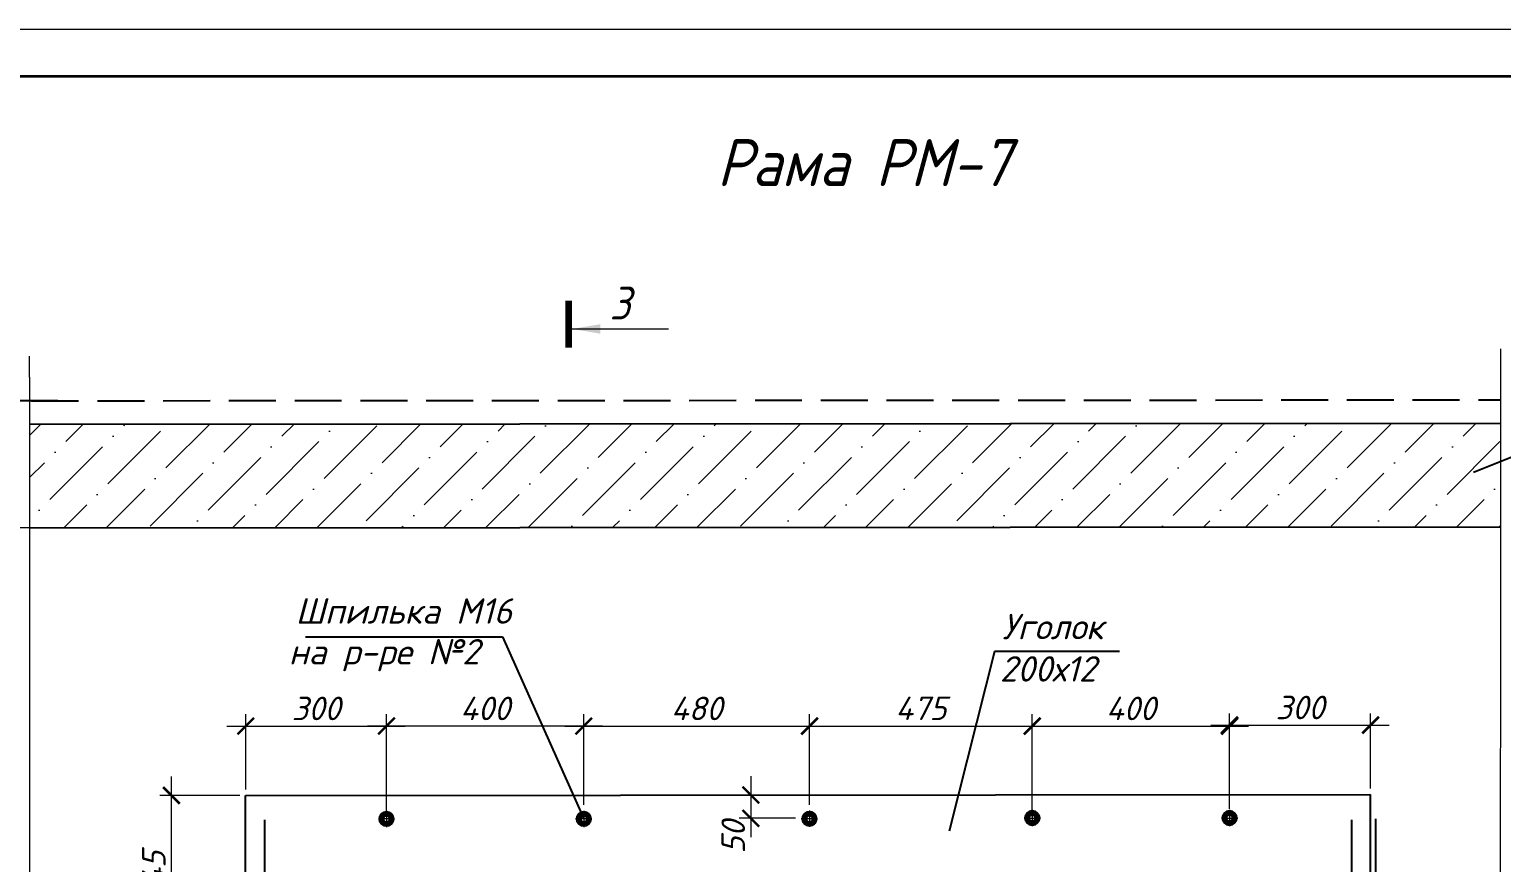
# Model space of a CAD drawing. Header units: millimetres. Extents: x 749182 to 2267578, y 70462 to 311449.
# Drawn here: x 2153776 to 2156910, y 132972 to 134744 of the extents above; entities that cross this region are included whole.
import ezdxf

# ---------------------------------------------------------------- set-up
doc = ezdxf.new("R2010")
doc.units = ezdxf.units.MM
doc.linetypes.add('GOST2.303 4', pattern=[7, 5, -2, 0])
doc.linetypes.add('осеваяX2', pattern=[4, 2.5, -0.5, 0.5, -0.5])
doc.layers.get('Defpoints').update_dxf_attribs({"color": 255})
for name, color, linetype, lineweight in [('1Стены', 252, 'Continuous', 25), ('монолит', 176, 'Continuous', 50), ('Оси', 165, 'осеваяX2', 13), ('Размер', 7, 'Continuous', 13), ('штрих', 8, 'Continuous', 5), ('штриховка кирпич', 42, 'Continuous', 5)]:
    doc.layers.add(name, color=color, linetype=linetype, lineweight=lineweight)
doc.layers.add('CS_UNPLOTTED', color=254, linetype='Continuous', plot=False)
doc.layers.add('металл', color=124, linetype='Continuous')
doc.layers.add('Текст', color=7, linetype='Continuous')
doc.styles.add('GOST', font='', dxfattribs={"width": 0.8, "oblique": 10})
doc.styles.add('GOST 2.304_new', font='isocpeur.ttf', dxfattribs={"width": 0.9, "oblique": 15})
doc.styles.add('М2', font='isocpeui.ttf')
doc.styles.get('GOST').set_extended_font_data('GOST type A')
doc.dimstyles.new('SPDS', dxfattribs={"dimscale": 25, "dimtxt": 2.5, "dimasz": 1.77, "dimexe": 1.25, "dimexo": 0.625, "dimtad": 1, "dimdec": 0, "dimrnd": 0.001, "dimtxsty": 'GOST 2.304_new', "dimblk": 'ARCHTICK', "dimcen": 2.5, "dimdle": 2, "dimclrt": 256, "dimazin": 2, "dimtfac": 0.75, "dimtdec": 0, "dimtmove": 1, "dimatfit": 3, "dimfxl": 0, "dimtolj": 1, "dimlwd": 9, "dimlwe": 9, "dimarcsym": 0})
doc.dimstyles.new('SPDS 1_20', dxfattribs={"dimscale": 20, "dimtxt": 2.5, "dimasz": 1.77, "dimexe": 1.25, "dimexo": 0.625, "dimtad": 1, "dimdec": 0, "dimrnd": 0.001, "dimtxsty": 'М2', "dimblk": 'ARCHTICK', "dimcen": 2.5, "dimdle": 2, "dimclrt": 256, "dimadec": 0, "dimazin": 2, "dimtfac": 0.75, "dimtdec": 0, "dimtmove": 1, "dimatfit": 3, "dimfxl": 0, "dimtolj": 1, "dimlwd": 9, "dimlwe": 9, "dimarcsym": 0})

# ---------------------------------------------------------------- blocks, each defined once
blk = doc.blocks.new('_ArchTick')
at = {"color": 0, "linetype": 'ByBlock', "const_width": 0.15}
blk.add_lwpolyline([(-0.5, -0.5), (0.5, 0.5)], dxfattribs=at)
blk = doc.blocks.new('*D1118')
at = {"layer": 'CS_UNPLOTTED', "color": 0, "lineweight": 9, "ltscale": 20, "transparency": 16777216}
for p, q in [((2153380.2, 133723.9), (2153380.2, 130644.3)), ((2153953.8, 133683.9), (2153355.2, 133683.9)), ((2153953.5, 130684.3), (2153355.2, 130684.3))]:
    blk.add_line(p, q, dxfattribs=at)
at = {"layer": 'Defpoints', "color": 0, "lineweight": 20, "ltscale": 20, "transparency": 16777216}
for p in [(2153966.3, 133683.9), (2153380.2, 130684.3), (2153966, 130684.3)]:
    blk.add_point(p, dxfattribs=at)
at = {"layer": 'CS_UNPLOTTED', "color": 0, "lineweight": 9, "ltscale": 20, "transparency": 16777216, "xscale": 35.4, "yscale": 35.4, "zscale": 35.4}
for p, rotation in [((2153380.2, 133683.9), 90), ((2153380.2, 130684.3), 270)]:
    blk.add_blockref('_ArchTick', p, dxfattribs=dict(at, rotation=rotation))
at = {"layer": 'CS_UNPLOTTED', "ltscale": 20, "transparency": 16777216, "insert": (2153342.7, 132184.1), "char_height": 50, "attachment_point": 5, "rotation": 90, "style": 'GOST 2.304_new'}
blk.add_mtext('\\A1;3000', dxfattribs=at)
blk = doc.blocks.new('м16')
at = {"layer": 'металл', "lineweight": 30, "ltscale": 20}
for p, q in [((-11, 6.4), (0, 12.7)), ((-11, -6.4), (-11, 6.4)), ((0, 12.7), (11, 6.4)), ((11, 6.4), (11, -6.4)), ((0, -12.7), (-11, -6.4)), ((11, -6.4), (0, -12.7))]:
    blk.add_line(p, q, dxfattribs=at)
blk.add_circle((0, 0), 15, dxfattribs=at)
for radius, start, end in [(10.4, 0, 180), (10.4, 180, 0), (6.92, 0, 180), (6.92, 180, 0)]:
    blk.add_arc((0, 0), radius, start, end, dxfattribs=at)
at = {"layer": 'металл', "linetype": 'Continuous', "lineweight": 25, "ltscale": 20}
blk.add_arc((0, 0), 8, 255, 165, dxfattribs=at)
at = {"layer": 'Оси', "ltscale": 20}
for p, q in [((17, 0), (-17.3, 0)), ((0, 17.3), (0, -17.3))]:
    blk.add_line(p, q, dxfattribs=at)
blk = doc.blocks.new('*D1108')
at = {"color": 0, "lineweight": 9, "ltscale": 20, "transparency": 16777216}
for p, q in [((2154236.1, 133126.8), (2154236.1, 133286.9)), ((2154535.7, 133076.8), (2154535.7, 133286.9)), ((2154196.1, 133261.9), (2154575.7, 133261.9))]:
    blk.add_line(p, q, dxfattribs=at)
at = {"layer": 'Defpoints', "color": 0, "lineweight": 20, "ltscale": 20, "transparency": 16777216}
for p in [(2154535.7, 133261.9), (2154236.1, 133114.3), (2154535.7, 133064.3)]:
    blk.add_point(p, dxfattribs=at)
at = {"color": 0, "lineweight": 9, "ltscale": 20, "transparency": 16777216, "xscale": 35.4, "yscale": 35.4, "zscale": 35.4, "rotation": 180}
blk.add_blockref('_ArchTick', (2154236.1, 133261.9), dxfattribs=at)
at = {"color": 0, "lineweight": 9, "ltscale": 20, "transparency": 16777216, "xscale": 35.4, "yscale": 35.4, "zscale": 35.4}
blk.add_blockref('_ArchTick', (2154535.7, 133261.9), dxfattribs=at)
at = {"ltscale": 20, "transparency": 16777216, "insert": (2154385.9, 133299.4), "char_height": 50, "attachment_point": 5, "style": 'М2'}
blk.add_mtext('\\A1;300', dxfattribs=at)
blk = doc.blocks.new('*D1109')
at = {"color": 0, "lineweight": 9, "ltscale": 20, "transparency": 16777216}
for p, q in [((2154535.7, 133104.8), (2154535.7, 133286.9)), ((2154955.7, 133094.1), (2154955.7, 133286.9)), ((2154995.7, 133261.9), (2154495.7, 133261.9))]:
    blk.add_line(p, q, dxfattribs=at)
at = {"layer": 'Defpoints', "color": 0, "lineweight": 20, "ltscale": 20, "transparency": 16777216}
for p in [(2154535.7, 133261.9), (2154535.7, 133092.3), (2154955.7, 133081.6)]:
    blk.add_point(p, dxfattribs=at)
at = {"color": 0, "lineweight": 9, "ltscale": 20, "transparency": 16777216, "xscale": 35.4, "yscale": 35.4, "zscale": 35.4, "rotation": 180}
blk.add_blockref('_ArchTick', (2154535.7, 133261.9), dxfattribs=at)
at = {"color": 0, "lineweight": 9, "ltscale": 20, "transparency": 16777216, "xscale": 35.4, "yscale": 35.4, "zscale": 35.4}
blk.add_blockref('_ArchTick', (2154955.7, 133261.9), dxfattribs=at)
at = {"ltscale": 20, "transparency": 16777216, "insert": (2154745.7, 133299.4), "char_height": 50, "attachment_point": 5, "style": 'М2'}
blk.add_mtext('\\A1;400', dxfattribs=at)
blk = doc.blocks.new('*D1110')
at = {"color": 0, "lineweight": 9, "ltscale": 20, "transparency": 16777216}
for p, q in [((2154078, 132729.5), (2154078, 133154.3)), ((2154223.6, 133114.3), (2154053, 133114.3)), ((2154263.2, 132769.5), (2154053, 132769.5))]:
    blk.add_line(p, q, dxfattribs=at)
at = {"layer": 'Defpoints', "color": 0, "lineweight": 20, "ltscale": 20, "transparency": 16777216}
for p in [(2154078, 133114.3), (2154236.1, 133114.3), (2154275.7, 132769.5)]:
    blk.add_point(p, dxfattribs=at)
at = {"color": 0, "lineweight": 9, "ltscale": 20, "transparency": 16777216, "xscale": 35.4, "yscale": 35.4, "zscale": 35.4}
for p, rotation in [((2154078, 133114.3), 90), ((2154078, 132769.5), 270)]:
    blk.add_blockref('_ArchTick', p, dxfattribs=dict(at, rotation=rotation))
at = {"ltscale": 20, "transparency": 16777216, "insert": (2154040.5, 132941.9), "char_height": 50, "attachment_point": 5, "rotation": 90, "style": 'М2'}
blk.add_mtext('\\A1;345', dxfattribs=at)
blk = doc.blocks.new('*D1111')
at = {"color": 0, "lineweight": 9, "ltscale": 20, "transparency": 16777216}
for p, q in [((2155910.6, 133078.8), (2155910.6, 133286.9)), ((2156330.5, 133085.8), (2156330.5, 133286.9)), ((2155870.6, 133261.9), (2156370.5, 133261.9))]:
    blk.add_line(p, q, dxfattribs=at)
at = {"layer": 'Defpoints', "color": 0, "lineweight": 20, "ltscale": 20, "transparency": 16777216}
for p in [(2156330.5, 133261.9), (2155910.6, 133066.3), (2156330.5, 133073.3)]:
    blk.add_point(p, dxfattribs=at)
at = {"color": 0, "lineweight": 9, "ltscale": 20, "transparency": 16777216, "xscale": 35.4, "yscale": 35.4, "zscale": 35.4, "rotation": 180}
blk.add_blockref('_ArchTick', (2155910.6, 133261.9), dxfattribs=at)
at = {"color": 0, "lineweight": 9, "ltscale": 20, "transparency": 16777216, "xscale": 35.4, "yscale": 35.4, "zscale": 35.4}
blk.add_blockref('_ArchTick', (2156330.5, 133261.9), dxfattribs=at)
at = {"ltscale": 20, "transparency": 16777216, "insert": (2156120.5, 133299.4), "char_height": 50, "attachment_point": 5, "style": 'М2'}
blk.add_mtext('\\A1;400', dxfattribs=at)
blk = doc.blocks.new('*D1112')
at = {"color": 0, "lineweight": 9, "ltscale": 20, "transparency": 16777216}
for p, q in [((2156330.5, 133085.8), (2156330.5, 133288.9)), ((2156630.6, 133128.8), (2156630.6, 133288.9)), ((2156290.5, 133263.9), (2156670.6, 133263.9))]:
    blk.add_line(p, q, dxfattribs=at)
at = {"layer": 'Defpoints', "color": 0, "lineweight": 20, "ltscale": 20, "transparency": 16777216}
for p in [(2156630.6, 133263.9), (2156630.6, 133116.3), (2156330.5, 133073.3)]:
    blk.add_point(p, dxfattribs=at)
at = {"color": 0, "lineweight": 9, "ltscale": 20, "transparency": 16777216, "xscale": 35.4, "yscale": 35.4, "zscale": 35.4, "rotation": 180}
blk.add_blockref('_ArchTick', (2156330.5, 133263.9), dxfattribs=at)
at = {"color": 0, "lineweight": 9, "ltscale": 20, "transparency": 16777216, "xscale": 35.4, "yscale": 35.4, "zscale": 35.4}
blk.add_blockref('_ArchTick', (2156630.6, 133263.9), dxfattribs=at)
at = {"ltscale": 20, "transparency": 16777216, "insert": (2156480.5, 133301.4), "char_height": 50, "attachment_point": 5, "style": 'М2'}
blk.add_mtext('\\A1;300', dxfattribs=at)
blk = doc.blocks.new('*D1127')
at = {"layer": 'Defpoints', "color": 0, "lineweight": 20, "ltscale": 100, "transparency": 16777216}
for p in [(2155436.2, 133261.9), (2154955.7, 133107.8), (2155436.2, 133082)]:
    blk.add_point(p, dxfattribs=at)
at = {"layer": 'Размер', "color": 0, "lineweight": 9, "ltscale": 100, "transparency": 16777216}
for p, q in [((2154955.7, 133120.3), (2154955.7, 133286.9)), ((2155436.2, 133094.5), (2155436.2, 133286.9)), ((2154915.7, 133261.9), (2155476.2, 133261.9))]:
    blk.add_line(p, q, dxfattribs=at)
at = {"layer": 'Размер', "color": 0, "lineweight": 9, "ltscale": 100, "transparency": 16777216, "xscale": 35.4, "yscale": 35.4, "zscale": 35.4, "rotation": 180}
blk.add_blockref('_ArchTick', (2154955.7, 133261.9), dxfattribs=at)
at = {"layer": 'Размер', "color": 0, "lineweight": 9, "ltscale": 100, "transparency": 16777216, "xscale": 35.4, "yscale": 35.4, "zscale": 35.4}
blk.add_blockref('_ArchTick', (2155436.2, 133261.9), dxfattribs=at)
at = {"layer": 'Размер', "ltscale": 100, "transparency": 16777216, "insert": (2155196, 133299.4), "char_height": 50, "attachment_point": 5, "style": 'М2'}
blk.add_mtext('\\A1;480', dxfattribs=at)
blk = doc.blocks.new('*D1128')
at = {"layer": 'Defpoints', "color": 0, "lineweight": 20, "ltscale": 100, "transparency": 16777216}
for p in [(2155910.6, 133261.9), (2155436.6, 133115.1), (2155910.6, 133095.8)]:
    blk.add_point(p, dxfattribs=at)
at = {"layer": 'Размер', "color": 0, "lineweight": 9, "ltscale": 100, "transparency": 16777216}
for p, q in [((2155436.6, 133127.6), (2155436.6, 133286.9)), ((2155910.6, 133108.3), (2155910.6, 133286.9)), ((2155396.6, 133261.9), (2155950.6, 133261.9))]:
    blk.add_line(p, q, dxfattribs=at)
at = {"layer": 'Размер', "color": 0, "lineweight": 9, "ltscale": 100, "transparency": 16777216, "xscale": 35.4, "yscale": 35.4, "zscale": 35.4, "rotation": 180}
blk.add_blockref('_ArchTick', (2155436.6, 133261.9), dxfattribs=at)
at = {"layer": 'Размер', "color": 0, "lineweight": 9, "ltscale": 100, "transparency": 16777216, "xscale": 35.4, "yscale": 35.4, "zscale": 35.4}
blk.add_blockref('_ArchTick', (2155910.6, 133261.9), dxfattribs=at)
at = {"layer": 'Размер', "ltscale": 100, "transparency": 16777216, "insert": (2155673.6, 133299.7), "char_height": 50, "attachment_point": 5, "style": 'М2'}
blk.add_mtext('\\A1;475', dxfattribs=at)
blk = doc.blocks.new('*U713')
at = {"color": 44, "lineweight": 20, "ltscale": 10}
blk.add_line((594, 420), (0, 420), dxfattribs=at)
at = {"color": 137, "lineweight": 35, "ltscale": 10}
blk.add_line((589, 415), (20, 415), dxfattribs=at)
at = {"color": 44, "lineweight": 13, "style": 'GOST', "oblique": 10, "width": 0.8}
for tag in ['ФОРМАТВЕРТ', 'ФОРМАТГОРИЗ']:
    blk.add_attdef(tag, (542.98, 1.6), '', height=2, dxfattribs=at)
blk = doc.blocks.new('*D1146')
at = {"layer": 'Defpoints', "color": 0, "lineweight": 20, "ltscale": 100, "transparency": 16777216}
for p in [(2155323.1, 133115.2), (2155311.4, 133065.7), (2155418.8, 133065.7)]:
    blk.add_point(p, dxfattribs=at)
at = {"layer": 'Размер', "color": 0, "lineweight": 9, "ltscale": 100, "transparency": 16777216}
for p, q in [((2155311.4, 133155.2), (2155311.4, 133025.7)), ((2155310.6, 133115.2), (2155286.4, 133115.2)), ((2155406.3, 133065.7), (2155286.4, 133065.7))]:
    blk.add_line(p, q, dxfattribs=at)
at = {"layer": 'Размер', "color": 0, "lineweight": 9, "ltscale": 100, "transparency": 16777216, "xscale": 35.4, "yscale": 35.4, "zscale": 35.4}
for p, rotation in [((2155311.4, 133115.2), 90), ((2155311.4, 133065.7), 270)]:
    blk.add_blockref('_ArchTick', p, dxfattribs=dict(at, rotation=rotation))
at = {"layer": 'Размер', "ltscale": 100, "transparency": 16777216, "insert": (2155273.9, 133025.7), "char_height": 50, "attachment_point": 5, "rotation": 90, "style": 'М2'}
blk.add_mtext('\\A1;50', dxfattribs=at)

msp = doc.modelspace()

# ---------------------------------------------------------------- hatches: boundary and pattern name
at = {"layer": 'штрих', "ltscale": 15}
h = msp.add_hatch(dxfattribs=at)
h.set_pattern_fill('ANSI36', color=256, scale=20)
h.set_pattern_definition([(45, (-39737313.36, -1440439.32), (33.67596045, 123.47852166), [158.75, -31.75, 0, -31.75])])
h.paths.add_polyline_path([(2153776.0043, 133904.8637), (2153776.2178, 133684.8638), (2156907.2844, 133684.8638), (2156907.0709, 133904.8637)])

# ---------------------------------------------------------------- linework, layer by layer
at = {"linetype": 'Continuous', "ltscale": 20}
msp.add_line((2153836.1257, 133953.8611), (2153685.3438, 133953.8611), dxfattribs=at)
at = {"ltscale": 100}
for p, q in [((2156849.8733, 133802.0687), (2157018.9735, 133869.2967)), ((2154363.3229, 133451.9501), (2154782.4129, 133451.9501)), ((2154782.4129, 133451.9501), (2154955.748, 133064.3391)), ((2155829.8531, 133420.3582), (2155733.9598, 133038.5098))]:
    msp.add_line(p, q, dxfattribs=at)
at = {"color": 0, "ltscale": 20}
msp.add_lwpolyline([(2156096.0716, 133420.3582), (2155829.8531, 133420.3582)], dxfattribs=at)
at = {"layer": '1Стены', "color": 0, "linetype": 'GOST2.303 4', "ltscale": 20}
msp.add_line((2153780.3023, 133953.8611), (2156907.0709, 133955.8662), dxfattribs=at)
at = {"layer": 'CS_UNPLOTTED', "ltscale": 20}
for p, q in [((2154276.0577, 133062.6234), (2154275.748, 130707.6027)), ((2156590.275, 133062.6234), (2156590.5847, 130707.6027)), ((2156640.8943, 133064.6285), (2156640.5847, 131366.3442))]:
    msp.add_line(p, q, dxfattribs=at)
at = {"layer": 'металл', "color": 0, "ltscale": 20}
for p, q in [((2154235.748, 133114.3391), (2156630.5847, 133116.3442)), ((2154235.748, 130624.3391), (2154235.748, 133114.3391)), ((2156630.5847, 130626.3442), (2156630.5847, 133116.3442))]:
    msp.add_line(p, q, dxfattribs=at)
at = {"layer": 'монолит', "color": 0, "lineweight": 25, "ltscale": 100}
for p, q in [((2153776.0043, 133903.8611), (2156907.0709, 133905.8662)), ((2153776.0043, 133683.8611), (2156907.0709, 133685.8662))]:
    msp.add_line(p, q, dxfattribs=at)
at = {"layer": 'Размер', "linetype": 'Continuous', "ltscale": 20}
for p, q in [((2154930.701, 134106.606), (2155136.3234, 134106.606)), ((2153916.5889, 133683.8611), (2153591.5758, 133683.8611))]:
    msp.add_line(p, q, dxfattribs=at)
at = {"layer": 'Размер', "color": 0, "linetype": 'Continuous', "ltscale": 20, "const_width": 14}
msp.add_lwpolyline([(2154923.701, 134166.606), (2154923.701, 134066.606)], dxfattribs=at)
at = {"layer": 'Размер', "linetype": 'Continuous', "ltscale": 20}
msp.add_solid([(2154930.701, 134106.606), (2154990.7911, 134116.6616), (2154990.7911, 134096.5504)], dxfattribs=at)
at = {"layer": 'штриховка кирпич', "color": 0, "linetype": 'Continuous', "ltscale": 15}
msp.add_line((2153776.0043, 134003.7729), (2153776.0043, 134048.7729), dxfattribs=at)
for points in [[(2156907.0709, 134064.3871), (2156906.7612, 132365.1193), (2156963.0112, 132351.9943), (2156770.5112, 132325.7443), (2156906.7612, 132312.6193), (2156906.7612, 130358.2801)], [(2153776.0043, 134003.7729), (2153775.6946, 132363.946), (2153831.9446, 132350.821), (2153719.4446, 132324.571), (2153775.6946, 132311.446), (2153775.6946, 130350.2472)]]:
    msp.add_lwpolyline(points, dxfattribs=at)

# ---------------------------------------------------------------- block references
at = {"xscale": 20, "yscale": 20, "zscale": 20}
msp.add_blockref('*U713', (2152570.5073, 126343.6416), dxfattribs=at)
at = {"layer": 'Размер'}
for p in [(2154535.748, 133064.3391), (2154955.748, 133064.3391), (2155436.1664, 133064.6839)]:
    msp.add_blockref('м16', p, dxfattribs=at)
at = {"layer": 'Размер', "xscale": -1}
for p in [(2155910.5847, 133066.3442), (2156330.5847, 133066.3442)]:
    msp.add_blockref('м16', p, dxfattribs=at)

# ---------------------------------------------------------------- texts
at = {"color": 0, "ltscale": 20, "insert": (2155816.0068, 133500.5491), "char_height": 54, "width": 274.710988, "attachment_point": 1, "style": 'М2'}
msp.add_mtext('\\pi30.49087;Уголок \\P\\pi25.482;200х12', dxfattribs=at)
at = {"layer": 'Размер', "linetype": 'Continuous', "ltscale": 20, "style": 'GOST 2.304_new', "oblique": 15, "width": 0.9}
msp.add_text('3', height=70, dxfattribs=at).set_placement((2155010.701, 134126.606))
at = {"layer": 'Текст', "ltscale": 20, "style": 'М2'}
for s, p in [('Шпилька М16', (2154342.0965, 133479.6269)), ('на р-ре №2', (2154327.7329, 133393.0366))]:
    msp.add_text(s, height=54, dxfattribs=at).set_placement(p)
at = {"layer": 'Текст', "lineweight": 30, "ltscale": 20, "insert": (2154423.9435, 134510.3859), "char_height": 100, "attachment_point": 1, "style": 'GOST 2.304_new'}
msp.add_mtext_dynamic_manual_height_columns('\\pi815.04473;Рама РМ-7', width=2286.67929, gutter_width=125, heights=[0], dxfattribs=at)

# ---------------------------------------------------------------- dimensions: what is measured, and where the dimension line sits
at = {"ltscale": 20}
for base, p1, p2, picture, middle in [((2154535.748, 133261.8648), (2154236.1052, 133114.3394), (2154535.748, 133064.3391), '*D1108', (2154385.9266, 133299.3648)), ((2156630.5847, 133263.8699), (2156330.4707, 133073.2612), (2156630.5847, 133116.3442), '*D1112', (2156480.5277, 133301.3699))]:
    dim = msp.add_linear_dim(base=base, p1=p1, p2=p2, dimstyle='SPDS', override={"dimscale": 20, "dimtxsty": 'М2', "dimfxl": 1.25, "dimtfill": 0, "dimarcsym": 1}, dxfattribs=at)
    dim.commit()
    dim.dimension.update_dxf_attribs({"geometry": picture, "text_midpoint": middle})
for base, p1, p2, picture, middle in [((2154535.748, 133261.8648), (2154955.748, 133081.6248), (2154535.748, 133092.323), '*D1109', (2154745.748, 133299.3648)), ((2156330.4707, 133261.8648), (2155910.5847, 133066.3442), (2156330.4707, 133073.2612), '*D1111', (2156120.5277, 133299.3648))]:
    dim = msp.add_linear_dim(base=base, p1=p1, p2=p2, text='400', dimstyle='SPDS', override={"dimscale": 20, "dimtxsty": 'М2', "dimfxl": 1.25, "dimtfill": 0, "dimarcsym": 1}, dxfattribs=at)
    dim.commit()
    dim.dimension.update_dxf_attribs({"geometry": picture, "text_midpoint": middle})
dim = msp.add_linear_dim(base=(2154078.0432, 133114.3394), p1=(2154275.748, 132769.5117), p2=(2154236.1052, 133114.3394), angle=90, dimstyle='SPDS', override={"dimscale": 20, "dimtxsty": 'М2', "dimfxl": 1.25, "dimtfill": 0, "dimarcsym": 1}, dxfattribs=at)
dim.commit()
dim.dimension.update_dxf_attribs({"geometry": '*D1110', "text_midpoint": (2154040.5432, 132941.9255)})
at = {"layer": 'CS_UNPLOTTED', "ltscale": 20}
dim = msp.add_linear_dim(base=(2153380.1876, 130684.3391), p1=(2153966.3223, 133683.8611), p2=(2153966.0126, 130684.3391), angle=90, dimstyle='SPDS', override={"dimscale": 20, "dimfxl": 1.25, "dimtfill": 0, "dimarcsym": 1}, dxfattribs=at)
dim.commit()
dim.dimension.update_dxf_attribs({"geometry": '*D1118', "text_midpoint": (2153342.6876, 132184.1001)})
at = {"layer": 'Размер', "ltscale": 100}
dim = msp.add_linear_dim(base=(2155436.1664, 133261.8648), p1=(2154955.748, 133107.822), p2=(2155436.1664, 133081.9696), dimstyle='SPDS 1_20', override={"dimtxsty": 'М2'}, dxfattribs=at)
dim.commit()
dim.dimension.update_dxf_attribs({"geometry": '*D1127', "text_midpoint": (2155195.9572, 133299.3648)})
dim = msp.add_linear_dim(base=(2155910.5847, 133261.8648), p1=(2155436.5652, 133115.1146), p2=(2155910.5847, 133095.8275), text='475', dimstyle='SPDS 1_20', override={"dimtxsty": 'М2'}, dxfattribs=at)
dim.commit()
dim.dimension.update_dxf_attribs({"geometry": '*D1128', "text_midpoint": (2155673.575, 133299.6868)})
dim = msp.add_linear_dim(base=(2155311.4308, 133065.6839), p1=(2155323.0701, 133115.2494), p2=(2155418.8212, 133065.6839), angle=90, dimstyle='SPDS 1_20', override={"dimtxsty": 'М2'}, dxfattribs=at)
dim.commit()
dim.dimension.update_dxf_attribs({"geometry": '*D1146', "text_midpoint": (2155311.4308, 133025.6839), "dimtype": 160})

doc.saveas('drawing.dxf')
